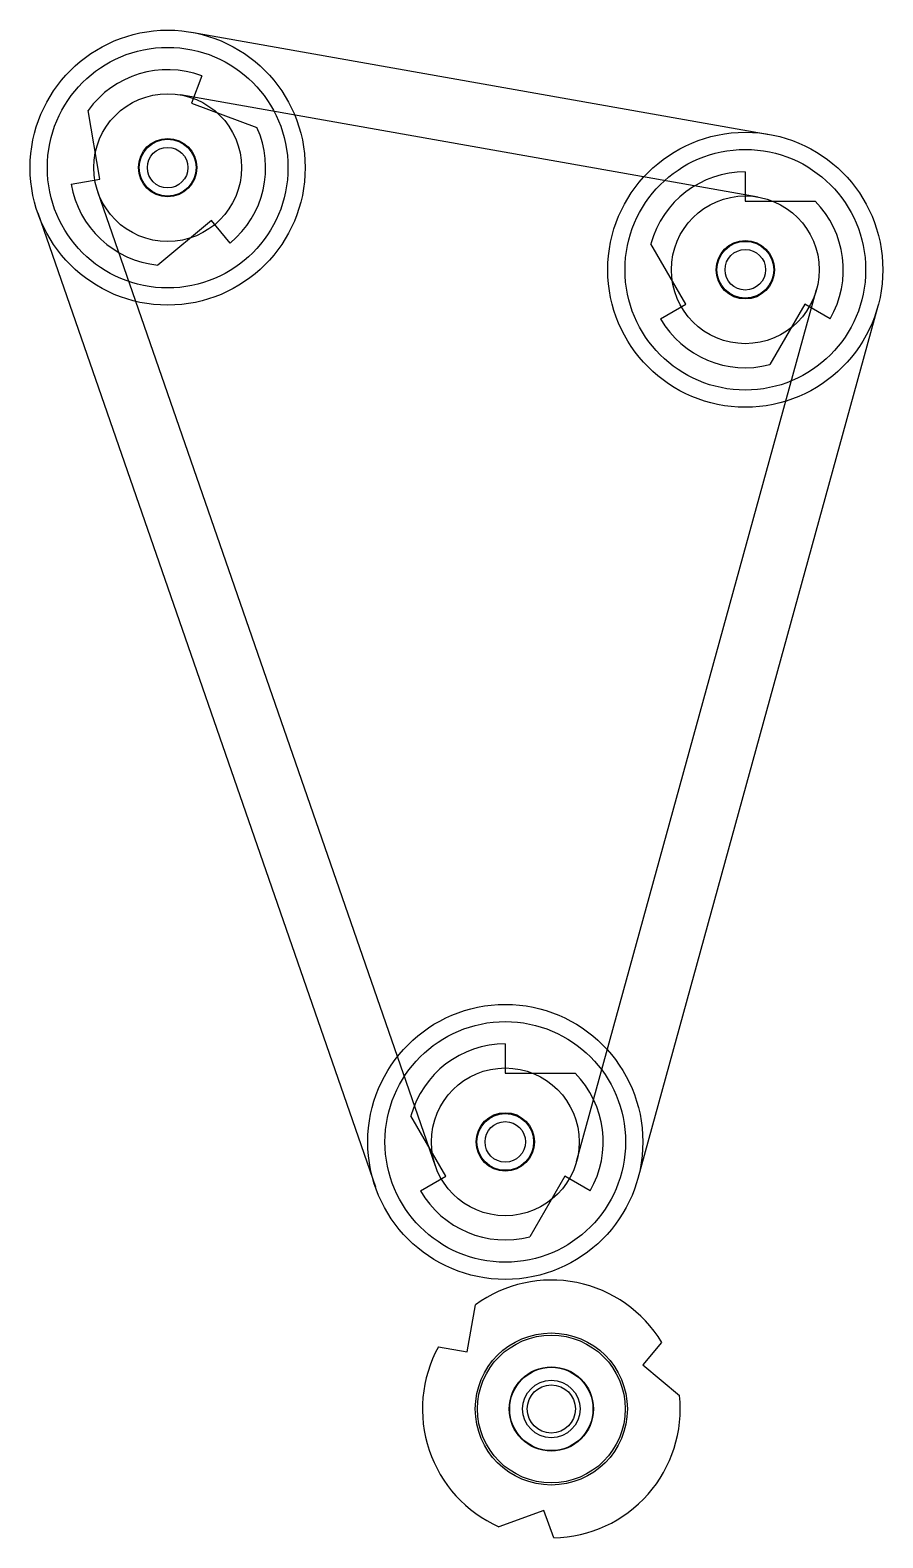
# Model space of a CAD drawing. Extents: x 2.92 to 5.4, y 27.66 to 32.05.
import ezdxf

# ---------------------------------------------------------------- set-up
doc = ezdxf.new("R2010")
doc.units = 0
doc.header["$LTSCALE"] = 5
doc.header["$MEASUREMENT"] = 0
for name, color, linetype in [('Z0_BOTCOMP', 4, 'Continuous'), ('Z0_CUT500', 4, 'Continuous'), ('Z0_RUBBER', 2, 'Continuous'), ('Z0_TOPCOMP', 6, 'Continuous'), ('Z_GENERIC', 27, 'Continuous')]:
    doc.layers.add(name, color=color, linetype=linetype)

msp = doc.modelspace()

# ---------------------------------------------------------------- linework, layer by layer
at = {"layer": 'Z0_BOTCOMP', "color": 4, "linetype": 'Continuous', "lineweight": 25}
for p, q in [((3.4177, 31.916), (3.3881, 31.8363)), ((3.1215, 31.6152), (3.0874, 31.8154)), ((3.3881, 31.8363), (3.5785, 31.7658)), ((4.999, 31.6367), (4.999, 31.5517)), ((3.0377, 31.601), (3.1215, 31.6152)), ((4.999, 31.5517), (5.2021, 31.5517)), ((3.4463, 31.4948), (3.29, 31.3652)), ((3.5005, 31.4294), (3.4463, 31.4948)), ((4.8258, 31.2517), (4.7243, 31.4276)), ((4.7522, 31.2092), (4.8258, 31.2517)), ((5.1723, 31.2517), (5.0707, 31.0759)), ((5.2459, 31.2092), (5.1723, 31.2517)), ((4.3008, 29.0995), (4.3008, 29.0145)), ((4.3008, 29.0145), (4.5039, 29.0145)), ((4.1276, 28.7145), (4.0261, 28.8904)), ((4.054, 28.672), (4.1276, 28.7145)), ((4.474, 28.7145), (4.3725, 28.5387)), ((4.5476, 28.672), (4.474, 28.7145)), ((4.19, 28.2038), (4.2141, 28.3408)), ((4.1062, 28.2186), (4.19, 28.2038)), ((4.7556, 28.2314), (4.701, 28.1663)), ((4.701, 28.1663), (4.8076, 28.0769)), ((4.413, 27.7425), (4.2823, 27.6949)), ((4.4421, 27.6626), (4.413, 27.7425))]:
    msp.add_line(p, q, dxfattribs=at)
for centre, radius in [((3.3186, 31.6488), 0.085), ((3.3186, 31.6488), 0.059), ((4.999, 31.3517), 0.085), ((4.999, 31.3517), 0.059), ((4.3008, 28.8145), 0.085), ((4.3008, 28.8145), 0.059), ((4.4347, 28.0375), 0.1212), ((4.4347, 28.0375), 0.0835)]:
    msp.add_circle(centre, radius, dxfattribs=at)
for centre, radius, start, end in [((3.3186, 31.6488), 0.285, 69.6639, 144.2319), ((3.3186, 31.6488), 0.285, -50.3361, 24.2319), ((4.999, 31.3517), 0.285, 90, 164.5679), ((3.3186, 31.6488), 0.285, -170.3361, -95.7681), ((4.999, 31.3517), 0.285, -30, 44.5679), ((4.999, 31.3517), 0.285, -150, -75.4321), ((4.3008, 28.8145), 0.285, 90, 164.5679), ((4.3008, 28.8145), 0.285, -30, 44.5679), ((4.3008, 28.8145), 0.285, -150, -75.4321), ((4.4347, 28.0375), 0.375, 31.1354, 126.023), ((4.4347, 28.0375), 0.375, 151.1354, -113.977), ((4.4347, 28.0375), 0.375, -88.8646, 6.023)]:
    msp.add_arc(centre, radius, start, end, dxfattribs=at)
at = {"layer": 'Z0_CUT500', "color": 5, "linetype": 'Continuous', "lineweight": 25}
for centre, radius in [((3.3186, 31.6488), 0.0825), ((4.999, 31.3517), 0.0825), ((4.3008, 28.8145), 0.0825), ((4.4347, 28.0375), 0.1225)]:
    msp.add_circle(centre, radius, dxfattribs=at)
at = {"layer": 'Z0_RUBBER', "color": 2, "linetype": 'Continuous', "lineweight": 25}
for p, q in [((3.3883, 32.0427), (5.0687, 31.7456)), ((5.0365, 31.5634), (3.3561, 31.8605)), ((4.0977, 28.7441), (3.1155, 31.5784)), ((2.9407, 31.5178), (3.9229, 28.6836)), ((4.5081, 28.7575), (5.2063, 31.2947)), ((5.3847, 31.2456), (4.6865, 28.7084))]:
    msp.add_line(p, q, dxfattribs=at)
for centre, radius in [((3.3186, 31.6488), 0.4), ((3.3186, 31.6488), 0.215), ((4.999, 31.3517), 0.4), ((4.999, 31.3517), 0.215), ((4.3008, 28.8145), 0.4), ((4.3008, 28.8145), 0.215), ((4.4347, 28.0375), 0.215), ((4.4347, 28.0375), 0.07)]:
    msp.add_circle(centre, radius, dxfattribs=at)
at = {"layer": 'Z0_TOPCOMP', "color": 6, "linetype": 'Continuous', "lineweight": 25}
for centre in [(3.3186, 31.6488), (4.999, 31.3517), (4.3008, 28.8145)]:
    msp.add_circle(centre, 0.35, dxfattribs=at)
at = {"layer": 'Z_GENERIC', "color": 27, "linetype": 'Continuous', "lineweight": 25}
msp.add_circle((4.4347, 28.0375), 0.2212, dxfattribs=at)

doc.saveas('drawing.dxf')
